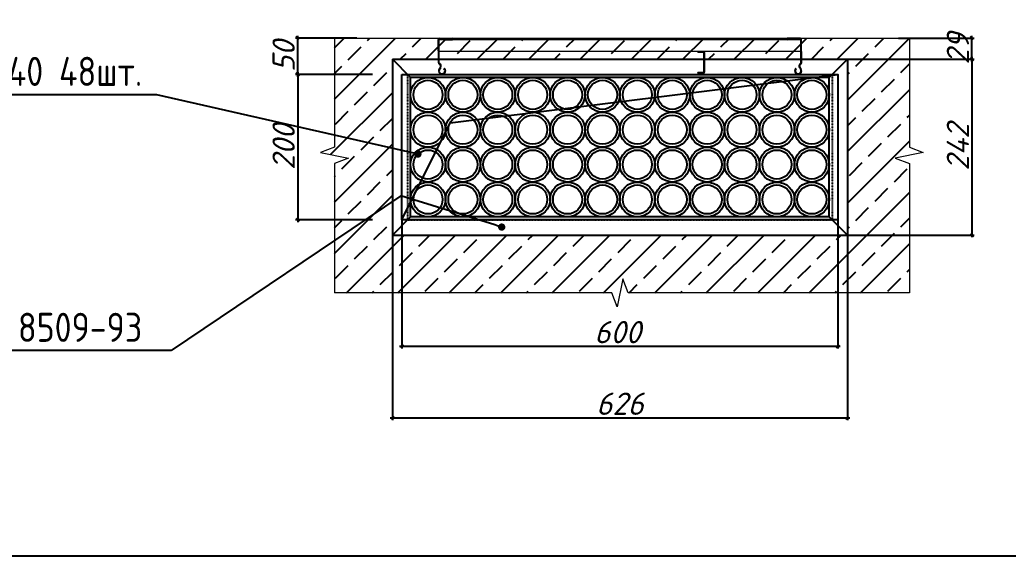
# Model space of a CAD drawing. Header units: millimetres. Extents: x -42533 to 645315, y 3457 to 82611.
# Drawn here: x 65727 to 72380, y 6519 to 10130 of the extents above; entities that cross this region are included whole.
import ezdxf
from ezdxf import colors
from ezdxf.entities.mleader import LeaderData, LeaderLine
from ezdxf.math import Vec2, Vec3

# ---------------------------------------------------------------- set-up
doc = ezdxf.new("R2010")
doc.units = ezdxf.units.MM
doc.linetypes.add('ШТРИХОВАЯ', pattern=[0.75, 0.5, -0.25])
for name, color, linetype in [('PDF _Геометрия', 7, 'Continuous'), ('Обрамление гильз', 5, 'Continuous'), ('ЭОМ_Лотки рабочие', 5, 'Continuous')]:
    doc.layers.add(name, color=color, linetype=linetype)
doc.layers.add('ЭМ_кабеленесущие конструкции', color=7, linetype='Continuous', lineweight=15)
doc.layers.add('ЭОМ_Освещение рабочее', color=7, linetype='Continuous', lineweight=9, true_color=0x312af4)
doc.styles.add('ISOCPEUR', font='isocpeur.ttf', dxfattribs={"width": 0.85, "height": 275})
doc.styles.add('MYSTYLE', font='isocpeur.ttf', dxfattribs={"oblique": 15})
doc.dimstyles.new('1', dxfattribs={"dimtxt": 35, "dimasz": 20, "dimexe": 15, "dimexo": 0.625, "dimgap": 20, "dimtad": 1, "dimdec": 0, "dimtxsty": 'MYSTYLE', "dimblk": 'OBLIQUE', "dimcen": 0, "dimdle": 15, "dimadec": 0, "dimazin": 0, "dimtfac": 1, "dimtdec": 0, "dimtmove": 0, "dimatfit": 3, "dimldrblk": 'OBLIQUE', "dimfxl": 1, "dimarcsym": 0})

# ---------------------------------------------------------------- blocks, each defined once
blk = doc.blocks.new('_Oblique')
at = {"color": 0, "linetype": 'ByBlock', "lineweight": -2}
blk.add_line((-0.5, -0.5), (0.5, 0.5), dxfattribs=at)
blk = doc.blocks.new('*D477')
at = {"color": 0, "lineweight": -2, "transparency": 16777216}
for p, q in [((71640.7, 10007), (72151.1, 10007)), ((72136.1, 9850.1), (72136.1, 10022)), ((71494.2, 9865.1), (72151.1, 9865.1))]:
    blk.add_line(p, q, dxfattribs=at)
at = {"layer": 'Defpoints', "color": 0, "transparency": 16777216}
for p in [(71640.1, 10007), (72136.1, 10007), (71493.6, 9865.1)]:
    blk.add_point(p, dxfattribs=at)
at = {"color": 0, "lineweight": -2, "transparency": 16777216, "xscale": 20, "yscale": 20, "zscale": 20}
for p, rotation in [((72136.1, 10007), 90), ((72136.1, 9865.1), 270)]:
    blk.add_blockref('_Oblique', p, dxfattribs=dict(at, rotation=rotation))
at = {"color": 0, "transparency": 16777216, "insert": (72041.1, 9936), "char_height": 150, "attachment_point": 5, "rotation": 90, "style": 'MYSTYLE'}
blk.add_mtext('29', dxfattribs=at)
blk = doc.blocks.new('*D478')
at = {"color": 0, "lineweight": -2, "transparency": 16777216}
for p, q in [((71298.5, 9865.1), (72151.1, 9865.1)), ((72136.1, 9880.1), (72136.1, 8666)), ((71298.5, 8681), (72151.1, 8681))]:
    blk.add_line(p, q, dxfattribs=at)
at = {"layer": 'Defpoints', "color": 0, "transparency": 16777216}
for p in [(71297.9, 9865.1), (71297.9, 8681), (72136.1, 8681)]:
    blk.add_point(p, dxfattribs=at)
at = {"color": 0, "lineweight": -2, "transparency": 16777216, "xscale": 20, "yscale": 20, "zscale": 20}
for p, rotation in [((72136.1, 9865.1), 90), ((72136.1, 8681), 270)]:
    blk.add_blockref('_Oblique', p, dxfattribs=dict(at, rotation=rotation))
at = {"color": 0, "transparency": 16777216, "insert": (72041.1, 9273.1), "char_height": 150, "attachment_point": 5, "rotation": 90, "style": 'MYSTYLE'}
blk.add_mtext('242', dxfattribs=at)
blk = doc.blocks.new('*D479')
at = {"color": 0, "lineweight": -2, "transparency": 16777216}
for p, q in [((68298.7, 8783.2), (68298.7, 7917.5)), ((71234.3, 8783.2), (71234.3, 7917.5)), ((68283.7, 7932.5), (71249.3, 7932.5))]:
    blk.add_line(p, q, dxfattribs=at)
at = {"layer": 'Defpoints', "color": 0, "transparency": 16777216}
for p in [(68298.7, 8783.8), (71234.3, 8783.8), (71234.3, 7932.5)]:
    blk.add_point(p, dxfattribs=at)
at = {"color": 0, "lineweight": -2, "transparency": 16777216, "xscale": 20, "yscale": 20, "zscale": 20, "rotation": 180}
blk.add_blockref('_Oblique', (68298.7, 7932.5), dxfattribs=at)
at = {"color": 0, "lineweight": -2, "transparency": 16777216, "xscale": 20, "yscale": 20, "zscale": 20}
blk.add_blockref('_Oblique', (71234.3, 7932.5), dxfattribs=at)
at = {"color": 0, "transparency": 16777216, "insert": (69750.6, 8027.5), "char_height": 150, "attachment_point": 5, "style": 'MYSTYLE'}
blk.add_mtext('600', dxfattribs=at)
blk = doc.blocks.new('*D480')
at = {"color": 0, "lineweight": -2, "transparency": 16777216}
for p, q in [((68235.1, 8680.4), (68235.1, 7435.5)), ((71297.9, 8680.4), (71297.9, 7435.5)), ((68220.1, 7450.5), (71312.9, 7450.5))]:
    blk.add_line(p, q, dxfattribs=at)
at = {"layer": 'Defpoints', "color": 0, "transparency": 16777216}
for p in [(68235.1, 8681), (71297.9, 8681), (71297.9, 7450.5)]:
    blk.add_point(p, dxfattribs=at)
at = {"color": 0, "lineweight": -2, "transparency": 16777216, "xscale": 20, "yscale": 20, "zscale": 20, "rotation": 180}
blk.add_blockref('_Oblique', (68235.1, 7450.5), dxfattribs=at)
at = {"color": 0, "lineweight": -2, "transparency": 16777216, "xscale": 20, "yscale": 20, "zscale": 20}
blk.add_blockref('_Oblique', (71297.9, 7450.5), dxfattribs=at)
at = {"color": 0, "transparency": 16777216, "insert": (69766.5, 7545.5), "char_height": 150, "attachment_point": 5, "style": 'MYSTYLE'}
blk.add_mtext('626', dxfattribs=at)
blk = doc.blocks.new('_Dot')
at = {"color": 0, "linetype": 'ByBlock', "lineweight": -2}
blk.add_line((-0.5, 0), (-1, 0), dxfattribs=at)
at = {"color": 0, "linetype": 'ByBlock', "const_width": 0.5}
blk.add_lwpolyline([(-0.25, 0, 1), (0.25, 0, 1)], format="xyb", close=True, dxfattribs=at)
blk = doc.blocks.new('*D481')
at = {"color": 0, "lineweight": -2, "transparency": 16777216}
for p, q in [((67995.2, 10007), (67583.1, 10007)), ((67598.1, 9747.3), (67598.1, 10022)), ((67931.6, 9762.3), (67583.1, 9762.3))]:
    blk.add_line(p, q, dxfattribs=at)
at = {"layer": 'Defpoints', "color": 0, "transparency": 16777216}
for p in [(67598.1, 10007), (67995.8, 10007), (67932.2, 9762.3)]:
    blk.add_point(p, dxfattribs=at)
at = {"color": 0, "lineweight": -2, "transparency": 16777216, "xscale": 20, "yscale": 20, "zscale": 20}
for p, rotation in [((67598.1, 10007), 90), ((67598.1, 9762.3), 270)]:
    blk.add_blockref('_Oblique', p, dxfattribs=dict(at, rotation=rotation))
at = {"color": 0, "transparency": 16777216, "insert": (67503.1, 9884.6), "char_height": 150, "attachment_point": 5, "rotation": 90, "style": 'MYSTYLE'}
blk.add_mtext('50', dxfattribs=at)
blk = doc.blocks.new('*D482')
at = {"color": 0, "lineweight": -2, "transparency": 16777216}
for p, q in [((68102.3, 9762.3), (67583.1, 9762.3)), ((67598.1, 9777.3), (67598.1, 8768.8)), ((68102.3, 8783.8), (67583.1, 8783.8))]:
    blk.add_line(p, q, dxfattribs=at)
at = {"layer": 'Defpoints', "color": 0, "transparency": 16777216}
for p in [(68103, 9762.3), (67598.1, 8783.8), (68103, 8783.8)]:
    blk.add_point(p, dxfattribs=at)
at = {"color": 0, "lineweight": -2, "transparency": 16777216, "xscale": 20, "yscale": 20, "zscale": 20}
for p, rotation in [((67598.1, 9762.3), 90), ((67598.1, 8783.8), 270)]:
    blk.add_blockref('_Oblique', p, dxfattribs=dict(at, rotation=rotation))
at = {"color": 0, "transparency": 16777216, "insert": (67503.1, 9273.1), "char_height": 150, "attachment_point": 5, "rotation": 90, "style": 'MYSTYLE'}
blk.add_mtext('200', dxfattribs=at)
blk = doc.blocks.new('*U404')
at = {"color": 0, "linetype": 'ByBlock', "lineweight": -2}
for p, q in [((-250.2, 31.7), (-250, -0.6)), ((-247.9, 37.9), (-249.2, 39.6)), ((-249, 31.7), (-248.8, -0.6)), ((-247, 38.7), (-248.2, 40.3)), ((-241.7, 39.1), (-242.5, 39.9)), ((241.2, 39), (242, 39.9)), ((246.5, 38.6), (247.7, 40.2)), ((247.4, 37.9), (248.7, 39.5)), ((248.5, 31.6), (248.8, -0.6)), ((249.7, 31.6), (250, -0.6)), ((-248.8, 16), (248.8, 15.9)), ((-248.8, 0), (248.8, 0)), ((-240, 0), (-230.2, 0)), ((-240, -1.2), (-240, 0)), ((-248.2, -1.2), (-230.2, -1.2)), ((-248.2, -2.4), (-230.2, -2.4)), ((240, 0), (230.2, 0)), ((248.2, -1.2), (230.2, -1.2)), ((248.2, -2.4), (230.2, -2.4)), ((240, -1.2), (240, 0))]:
    blk.add_line(p, q, dxfattribs=at)
for centre, radius, start, end in [((-245.2, 42.6), 5, 314.998, 217.7354), ((-245.2, 42.6), 3.8, 314.998, 217.7354), ((244.7, 42.6), 5, 322.2607, 224.998), ((244.7, 42.6), 3.8, 322.2607, 224.998), ((-248.4, 31.7), 1.8, 112.9266, 179.998), ((-250.3, 36.1), 3, 292.9266, 37.7354), ((-248.4, 31.7), 0.6, 112.9266, 179.998), ((-250.3, 36.1), 4.2, 292.9266, 37.7354), ((249.8, 36), 4.2, 142.2607, 247.0694), ((249.8, 36), 3, 142.2607, 247.0694), ((247.9, 31.6), 0.6, 359.998, 67.0694), ((247.9, 31.6), 1.8, 359.998, 67.0694), ((-230.2, -1.2), 1.2, 269.998, 89.998), ((-248.2, -0.6), 1.8, 179.998, 269.998), ((-248.2, -0.6), 0.6, 179.998, 269.998), ((230.2, -1.2), 1.2, 89.998, 269.998), ((248.2, -0.6), 0.6, 269.998, 359.998), ((248.2, -0.6), 1.8, 268.998, 358.998)]:
    blk.add_arc(centre, radius, start, end, dxfattribs=at)
blk = doc.blocks.new('ПЕРЕГОРОДКА')
for points in [[(-9.3, 28.2), (-9.3, 1.8)], [(-8.1, 1.8), (-8.1, 28.2)], [(-7.5, 30), (0, 30), (0, 28.8)], [(-7.5, 28.8), (0, 28.8)], [(-7.5, 1.2), (0, 1.2)], [(-7.5, 0), (0, 0), (0, 1.2)]]:
    blk.add_lwpolyline(points)
for centre, radius, start, end in [((-7.5, 28.2), 1.8, 90, 180), ((-7.5, 28.2), 0.6, 90, 180), ((-7.5, 1.8), 1.8, 180, 270), ((-7.5, 1.8), 0.6, 180, 270)]:
    blk.add_arc(centre, radius, start, end)

msp = doc.modelspace()

# ---------------------------------------------------------------- hatches: boundary and pattern name
h = msp.add_hatch()
h.set_pattern_fill('ANSI33', color=256, scale=978.539236)
h.set_pattern_definition([(45, (-28932.93, -441451.63), (-172.98293, 172.98293), []), (45, (-28759.95, -441451.63), (-172.98293, 172.98293), [122.3174, -61.1587])])
h.paths.add_polyline_path([(71715, 9163), (71619.2, 9198), (71808.2, 9236.8), (71715, 9273.1), (71715, 10007), (67844.9, 10007), (67844.9, 9273.1), (67751.7, 9236.8), (67940.7, 9198), (67844.9, 9163), (67844.9, 8292.6), (69712.1, 8292.6), (69747.1, 8196.8), (69785.9, 8385.8), (69822.2, 8292.6), (71715, 8292.6)])
h.paths.add_polyline_path([(68235.1, 8681), (68235.1, 9865.1), (71297.9, 9865.1), (71297.9, 8681)], flags=16)
at = {"layer": 'ЭОМ_Освещение рабочее'}
h = msp.add_hatch(dxfattribs=at)
h.set_pattern_fill('ANGLE', color=256, scale=0.48927)
h.set_pattern_definition([(0, (-481518.309, -281032.604), (0, 3.417548282), [2.48548966, -0.932058622]), (90, (-481518.309, -281032.604), (-3.417548282, 2e-16), [2.48548966, -0.932058622])])
edge = h.paths.add_edge_path()
edge.add_arc((70327.8, 9907.9), 8.81, 360, 450)
edge = h.paths.add_edge_path(flags=16)
edge.add_arc((70327.8, 9907.9), 2.94, 0, 90)
edge = h.paths.add_edge_path(flags=16)
edge.add_line((70327.8, 9910.8), (70291.2, 9910.8))
edge = h.paths.add_edge_path()
edge.add_line((70327.8, 9916.7), (70291.2, 9916.7))
edge.add_line((70291.2, 9916.7), (70291.2, 9910.8))
edge = h.paths.add_edge_path()
edge.add_arc((70327.8, 9778.7), 8.81, 270, 360)
edge = h.paths.add_edge_path(flags=16)
edge.add_arc((70327.8, 9778.7), 2.94, 270, 360)
edge = h.paths.add_edge_path(flags=16)
edge.add_line((70327.8, 9775.8), (70291.2, 9775.8))
edge = h.paths.add_edge_path()
edge.add_line((70327.8, 9769.9), (70291.2, 9769.9))
edge.add_line((70291.2, 9769.9), (70291.2, 9775.8))
edge = h.paths.add_edge_path()
edge.add_line((70336.6, 9907.9), (70336.6, 9778.7))
edge = h.paths.add_edge_path()
edge.add_line((70330.8, 9778.7), (70330.8, 9907.9))

# ---------------------------------------------------------------- linework, layer by layer
at = {"color": 240, "true_color": 0xed1f24}
for centre, radius in [((68474.8, 9625.3), 117.4), ((68474.8, 9625.3), 97.9), ((68709.7, 9625.3), 117.4), ((68709.7, 9625.3), 97.9), ((68944.5, 9625.3), 117.4), ((68944.5, 9625.3), 97.9), ((69179.4, 9625.3), 117.4), ((69179.4, 9625.3), 97.9), ((69414.2, 9625.3), 117.4), ((69414.2, 9625.3), 97.9), ((69649.1, 9625.3), 117.4), ((69649.1, 9625.3), 97.9), ((69883.9, 9625.3), 117.4), ((69883.9, 9625.3), 97.9), ((70118.8, 9625.3), 117.4), ((70118.8, 9625.3), 97.9), ((70353.6, 9625.3), 117.4), ((70353.6, 9625.3), 97.9), ((70588.5, 9625.3), 117.4), ((70588.5, 9625.3), 97.9), ((70823.3, 9625.3), 117.4), ((70823.3, 9625.3), 97.9), ((71058.2, 9625.3), 117.4), ((71058.2, 9625.3), 97.9), ((68474.8, 9390.5), 117.4), ((68474.8, 9390.5), 97.9), ((68709.7, 9390.5), 117.4), ((68709.7, 9390.5), 97.9), ((68944.5, 9390.5), 117.4), ((68944.5, 9390.5), 97.9), ((69179.4, 9390.5), 117.4), ((69179.4, 9390.5), 97.9), ((69414.2, 9390.5), 117.4), ((69414.2, 9390.5), 97.9), ((69649.1, 9390.5), 117.4), ((69649.1, 9390.5), 97.9), ((69883.9, 9390.5), 117.4), ((69883.9, 9390.5), 97.9), ((70118.8, 9390.5), 117.4), ((70118.8, 9390.5), 97.9), ((70353.6, 9390.5), 117.4), ((70353.6, 9390.5), 97.9), ((70588.5, 9390.5), 117.4), ((70588.5, 9390.5), 97.9), ((70823.3, 9390.5), 117.4), ((70823.3, 9390.5), 97.9), ((71058.2, 9390.5), 117.4), ((71058.2, 9390.5), 97.9), ((68474.8, 9155.6), 117.4), ((68474.8, 9155.6), 97.9), ((68709.7, 9155.6), 117.4), ((68709.7, 9155.6), 97.9), ((68944.5, 9155.6), 117.4), ((68944.5, 9155.6), 97.9), ((69179.4, 9155.6), 117.4), ((69179.4, 9155.6), 97.9), ((69414.2, 9155.6), 117.4), ((69414.2, 9155.6), 97.9), ((69649.1, 9155.6), 117.4), ((69649.1, 9155.6), 97.9), ((69883.9, 9155.6), 117.4), ((69883.9, 9155.6), 97.9), ((70118.8, 9155.6), 117.4), ((70118.8, 9155.6), 97.9), ((70353.6, 9155.6), 117.4), ((70353.6, 9155.6), 97.9), ((70588.5, 9155.6), 117.4), ((70588.5, 9155.6), 97.9), ((70823.3, 9155.6), 117.4), ((70823.3, 9155.6), 97.9), ((71058.2, 9155.6), 117.4), ((71058.2, 9155.6), 97.9), ((68474.8, 8920.8), 117.4), ((68474.8, 8920.8), 97.9), ((68709.7, 8920.8), 117.4), ((68709.7, 8920.8), 97.9), ((68944.5, 8920.8), 117.4), ((68944.5, 8920.8), 97.9), ((69179.4, 8920.8), 117.4), ((69179.4, 8920.8), 97.9), ((69414.2, 8920.8), 117.4), ((69414.2, 8920.8), 97.9), ((69649.1, 8920.8), 117.4), ((69649.1, 8920.8), 97.9), ((69883.9, 8920.8), 117.4), ((69883.9, 8920.8), 97.9), ((70118.8, 8920.8), 117.4), ((70118.8, 8920.8), 97.9), ((70353.6, 8920.8), 117.4), ((70353.6, 8920.8), 97.9), ((70588.5, 8920.8), 117.4), ((70588.5, 8920.8), 97.9), ((70823.3, 8920.8), 117.4), ((70823.3, 8920.8), 97.9), ((71058.2, 8920.8), 117.4), ((71058.2, 8920.8), 97.9)]:
    msp.add_circle(centre, radius, dxfattribs=at)
at = {"layer": 'Defpoints'}
msp.add_lwpolyline([(68298.7, 9762.3), (71234.3, 9762.3), (71234.3, 8783.8), (68298.7, 8783.8)], close=True, dxfattribs=at)
msp.add_lwpolyline([(68298.7, 8783.8), (68624.9, 9436.1), (71234.3, 9762.3)], dxfattribs=at)
at = {"layer": 'PDF _Геометрия', "lineweight": 13}
msp.add_line((67844.9, 10007), (71715, 10007), dxfattribs=at)
for points in [[(67844.9, 10007), (67844.9, 9273.1), (67751.7, 9236.8), (67940.7, 9198), (67844.9, 9163), (67844.9, 8292.6)], [(71715, 10007), (71715, 9273.1), (71808.2, 9236.8), (71619.2, 9198), (71715, 9163), (71715, 8292.6)], [(71715, 8292.6), (69822.2, 8292.6), (69785.9, 8385.8), (69747.1, 8196.8), (69712.1, 8292.6), (67844.9, 8292.6)]]:
    msp.add_lwpolyline(points, dxfattribs=at)
at = {"layer": 'Обрамление гильз', "color": 5}
for points in [[(68235.1, 9865.1), (71297.9, 9865.1), (71175.6, 9742.8), (68357.4, 9742.8)], [(68235.1, 9865.1), (68235.1, 8681), (68357.4, 8803.4), (68357.4, 9742.8)], [(71297.9, 9865.1), (71297.9, 8681), (71175.6, 8803.4), (71175.6, 9742.8)], [(68235.1, 8681), (71297.9, 8681), (71175.6, 8803.4), (68357.4, 8803.4)]]:
    msp.add_lwpolyline(points, close=True, dxfattribs=at)
at = {"layer": 'Обрамление гильз', "color": 5, "linetype": 'ШТРИХОВАЯ', "ltscale": 0.2}
for points in [[(68337.8, 9762.3), (71195.2, 9762.3)], [(68337.8, 9762.3), (68337.8, 8783.8)], [(71195.2, 9762.3), (71195.2, 8783.8)], [(68337.8, 8783.8), (71195.2, 8783.8)]]:
    msp.add_lwpolyline(points, dxfattribs=at)
at = {"layer": 'ЭОМ_Лотки рабочие', "color": 7}
msp.add_lwpolyline([(61588.5, 20543.9), (78769.7, 20543.9), (78769.7, 6518.8), (61588.5, 6518.8)], close=True, dxfattribs=at)

# ---------------------------------------------------------------- block references
at = {"layer": 'ЭОМ_Освещение рабочее', "xscale": 4.892696180111658, "yscale": 4.892696180111658, "zscale": 4.892696180111658, "rotation": 180}
msp.add_blockref('*U404', (69766.5, 9995.1), dxfattribs=at)
at = {"layer": 'ЭОМ_Освещение рабочее', "color": 244, "true_color": 0x991b1e, "xscale": -4.892696180111658, "yscale": 4.892696180111658, "zscale": 4.892696180111658}
msp.add_blockref('ПЕРЕГОРОДКА', (70291.2, 9769.9), dxfattribs=at)

# ---------------------------------------------------------------- dimensions: what is measured, and where the dimension line sits
for base, p1, p2, text, picture, middle in [((72136.1, 10007), (71493.6, 9865.1), (71640.1, 10007), '29', '*D477', (72136.1, 9936)), ((67598.1, 10007), (67932.2, 9762.3), (67995.8, 10007), '50', '*D481', (67598.1, 9884.6)), ((67598.1, 8783.8), (68103, 9762.3), (68103, 8783.8), '200', '*D482', (67598.1, 9273.1))]:
    dim = msp.add_linear_dim(base=base, p1=p1, p2=p2, angle=90, text=text, dimstyle='1', override={"dimtxt": 150, "dimtmove": 1})
    dim.commit()
    dim.dimension.update_dxf_attribs({"geometry": picture, "text_midpoint": middle, "dimtype": 160})
dim = msp.add_linear_dim(base=(72136.1, 8681), p1=(71297.9, 9865.1), p2=(71297.9, 8681), angle=90, text='242', dimstyle='1', override={"dimtxt": 150, "dimtmove": 1})
dim.commit()
dim.dimension.update_dxf_attribs({"geometry": '*D478', "text_midpoint": (72041.1, 9273.1)})
dim = msp.add_linear_dim(base=(71234.3, 7932.5), p1=(68298.7, 8783.8), p2=(71234.3, 8783.8), text='600', dimstyle='1', override={"dimtxt": 150, "dimtmove": 1})
dim.commit()
dim.dimension.update_dxf_attribs({"geometry": '*D479', "text_midpoint": (69750.6, 7932.5), "dimtype": 160})
dim = msp.add_linear_dim(base=(71297.9, 7450.5), p1=(68235.1, 8681), p2=(71297.9, 8681), text='626', dimstyle='1', override={"dimtxt": 150, "dimtmove": 1})
dim.commit()
dim.dimension.update_dxf_attribs({"geometry": '*D480', "text_midpoint": (69766.5, 7545.5)})

# ---------------------------------------------------------------- leaders
at = {"layer": 'ЭМ_кабеленесущие конструкции', "lineweight": 5}
ml = msp.add_multileader_mtext('Standard', dxfattribs=at)
ml.set_content('Труба ВГП Ду=40 48шт.', color=256, style='ISOCPEUR')
ml.set_leader_properties()
ml.set_arrow_properties(name='DOT')
ml.build(insert=Vec2(0, 0))
ml.multileader.update_dxf_attribs({"text_left_attachment_type": 6, "text_right_attachment_type": 6, "dogleg_length": 0.00122, "arrow_head_size": 48.9, "scale": 10})
ctx = ml.context
ctx.base_point, ctx.scale, ctx.char_height, ctx.arrow_head_size, ctx.landing_gap_size, ctx.plane_origin = Vec3(64656.8, 9626.2), 10, 195.708, 48.9, 97.9, Vec3(71941.3, 10165.2)
ctx.left_attachment, ctx.right_attachment, ctx.text_align_type = 6, 6, 2
notes = []
notes.append((ctx, [(1, (1, 1, 0), (66649.2, 9626.2), (-1, 0), 0.0597, [(2, [(68407, 9226.2)], 0, [])])]))
ctx.mtext.insert, ctx.mtext.width, ctx.mtext.defined_height, ctx.mtext.alignment, ctx.mtext.flow_direction = Vec3(66551.3, 9880.7), 1821.596, 386, 3, 5
ml = msp.add_multileader_mtext('Standard', dxfattribs=at)
ml.set_content('Обрамление трубного блока из уголка 25х25х4 ГОСТ 8509-93', color=256, style='ISOCPEUR')
ml.set_leader_properties()
ml.set_arrow_properties(name='DOT')
ml.build(insert=Vec2(0, 0))
ml.multileader.update_dxf_attribs({"text_left_attachment_type": 6, "text_right_attachment_type": 6, "dogleg_length": 0.00122, "arrow_head_size": 48.9, "scale": 10})
ctx = ml.context
ctx.base_point, ctx.scale, ctx.char_height, ctx.arrow_head_size, ctx.landing_gap_size, ctx.plane_origin = Vec3(62369.6, 7903.4), 10, 195.708, 48.9, 97.9, Vec3(66206.2, 8628.6)
ctx.left_attachment, ctx.right_attachment, ctx.text_align_type = 6, 6, 2
notes.append((ctx, [(1, (1, 1, 0), (66747.1, 7903.4), (-1, 0), 97.9, [(2, [(68970.9, 8734.8), (68290.9, 8944.1)], 0, [])])]))
ctx.mtext.insert, ctx.mtext.width, ctx.mtext.defined_height, ctx.mtext.alignment, ctx.mtext.flow_direction = Vec3(66551.3, 8157.8), 4196.374, 525.7, 3, 5
for ctx, leaders in notes:
    for number, flags, end, landing, length, lines in leaders:
        leader = LeaderData()
        leader.index, (leader.has_last_leader_line, leader.has_dogleg_vector, leader.attachment_direction) = number, flags
        leader.last_leader_point, leader.dogleg_vector, leader.dogleg_length = Vec3(end), Vec3(landing), length
        for number, points, colour, breaks in lines:
            line = LeaderLine()
            line.index, line.vertices, line.color, line.breaks = number, Vec3.list(points), colors.encode_raw_color(colour), breaks
            leader.lines.append(line)
        ctx.leaders.append(leader)

doc.saveas('drawing.dxf')
